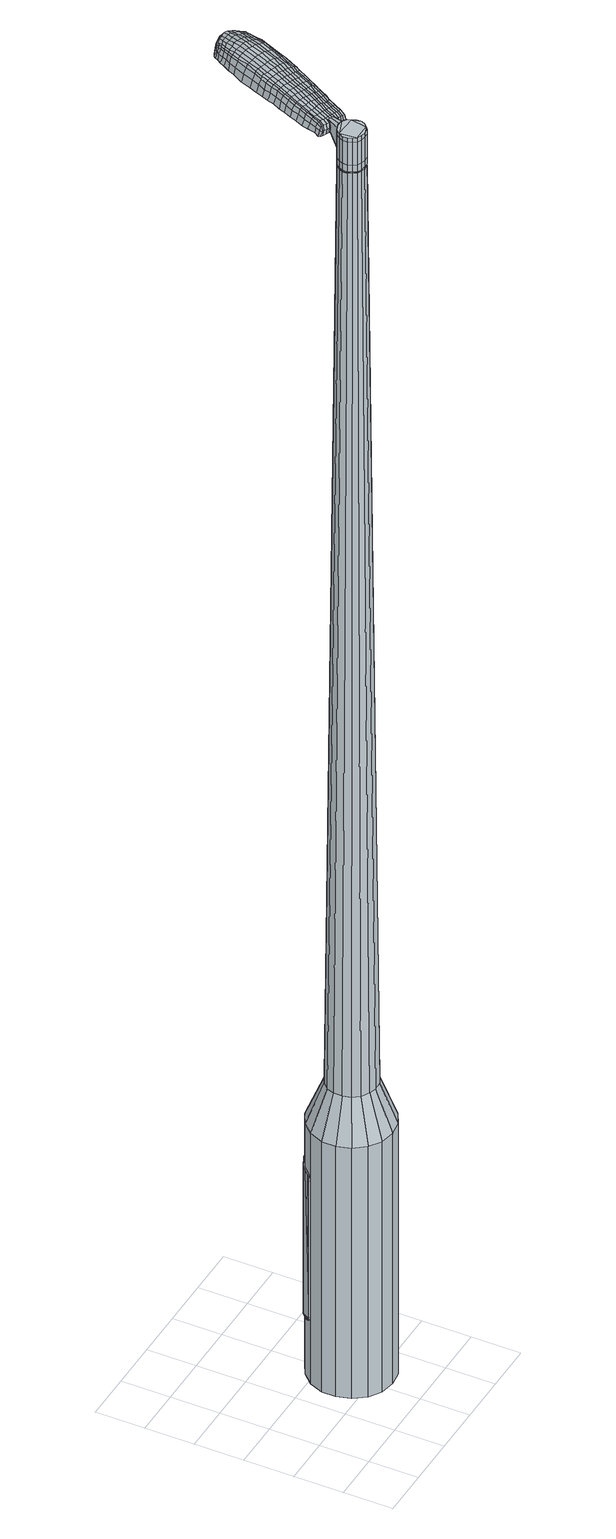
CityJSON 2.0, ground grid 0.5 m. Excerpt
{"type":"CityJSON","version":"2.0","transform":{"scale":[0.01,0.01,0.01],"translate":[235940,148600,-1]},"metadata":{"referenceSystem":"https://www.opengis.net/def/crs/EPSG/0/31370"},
"CityObjects":{
"object1":{"type":"GenericCityObject","attributes":{"cluster":144,"mean_distance_to_centroid":0.207,"new_centroid_x":235941.11,"new_centroid_y":148600.72,"mean_distance_to_camera":8.73,"H1":15.98,"H2":16.55,"Z_final":110.87,"cluster2":-1,"proj_x":235944.97,"proj_y":148602.32,"id_line":53011,"bearing_l":337.43,"distance":4.17,"orientation":"left","G_obj":67.43},"geometry":[{"type":"MultiSurface","lod":"2","boundaries":[[[0,1,2,3]],[[1,4,5,2]],[[4,6,7,5]],[[6,8,9,7]],[[8,10,11,9]],[[10,12,13,11]],[[12,14,15,13]],[[14,16,17,15]],[[16,18,19,17]],[[18,20,21,19]],[[20,22,23,21]],[[22,24,25,23]],[[24,26,27,25]],[[26,28,29,27]],[[28,30,31,29]],[[30,32,33,31]],[[32,34,35,33]],[[34,0,3,35]],[[36,37,38,39]],[[38,40,41,42]],[[41,43,42]],[[42,44,45,46]],[[45,47,46]],[[46,48,49,50]],[[49,51,50]],[[42,46,50,38]],[[50,52,39,38]],[[53,36,39]],[[2,5,7,35]],[[7,9,11,15]],[[11,13,15]],[[15,17,19,23]],[[19,21,23]],[[23,25,27,31]],[[27,29,31]],[[15,23,31,7]],[[31,33,35,7]],[[3,2,35]],[[1,0,54,55]],[[0,34,56,54]],[[34,32,57,56]],[[32,30,58,57]],[[30,28,59,58]],[[28,26,60,59]],[[26,24,61,60]],[[24,22,62,61]],[[22,20,63,62]],[[20,18,64,63]],[[18,16,65,64]],[[16,14,66,65]],[[14,12,67,66]],[[12,10,68,67]],[[10,8,69,68]],[[8,6,70,69]],[[6,4,71,70]],[[4,1,55,71]],[[55,54,72,73]],[[54,56,74,72]],[[56,57,75,74]],[[57,58,76,75]],[[58,59,77,76]],[[59,60,78,77]],[[60,61,79,78]],[[61,62,80,79]],[[62,63,81,80]],[[63,64,82,81]],[[64,65,83,82]],[[65,66,84,83]],[[66,67,85,84]],[[67,68,86,85]],[[68,69,87,86]],[[69,70,88,87]],[[70,71,89,88]],[[71,55,73,89]],[[90,91,92,93]],[[94,95,91,90]],[[75,96,95,94]],[[97,98,96,75]],[[99,100,98,97]],[[101,102,100,99]],[[103,104,102,101]],[[80,105,104,103]],[[106,107,105,80]],[[108,109,107,106]],[[83,110,109,108]],[[111,112,110,83]],[[113,114,112,111]],[[115,116,114,113]],[[117,118,116,115]],[[119,120,118,117]],[[89,121,120,119]],[[93,92,121,89]],[[122,123,124,125]],[[126,122,125,127]],[[128,126,127,129]],[[130,128,129,131]],[[132,130,131,133]],[[134,132,133,135]],[[136,134,135,137]],[[138,136,137,139]],[[140,138,139,141]],[[142,140,141,143]],[[144,142,143,145]],[[146,144,145,147]],[[148,146,147,149]],[[150,148,149,151]],[[152,150,151,153]],[[154,152,153,155]],[[73,72,90,93]],[[72,74,94,90]],[[74,75,94]],[[76,97,75]],[[76,77,99,97]],[[77,78,101,99]],[[78,79,103,101]],[[79,80,103]],[[81,106,80]],[[81,82,108,106]],[[82,83,108]],[[84,111,83]],[[84,85,113,111]],[[85,86,115,113]],[[86,87,117,115]],[[87,88,119,117]],[[88,89,119]],[[73,93,89]],[[156,157,92,91]],[[157,121,92]],[[158,120,121]],[[158,159,118,120]],[[159,160,116,118]],[[160,161,114,116]],[[161,162,112,114]],[[162,110,112]],[[163,109,110]],[[163,164,107,109]],[[164,105,107]],[[165,104,105]],[[165,166,102,104]],[[166,167,100,102]],[[167,168,98,100]],[[168,96,98]],[[169,95,96]],[[169,156,91,95]],[[39,52,154,170]],[[157,156,171,155]],[[53,39,170,123]],[[156,169,124,171]],[[36,53,123,122]],[[169,96,125,124]],[[37,36,122,126]],[[96,168,127,125]],[[38,37,126,128]],[[168,167,129,127]],[[40,38,128,130]],[[167,166,131,129]],[[41,40,130,132]],[[166,165,133,131]],[[43,41,132,134]],[[165,105,135,133]],[[42,43,134,136]],[[105,164,137,135]],[[44,42,136,138]],[[164,163,139,137]],[[45,44,138,140]],[[163,110,141,139]],[[47,45,140,142]],[[110,162,143,141]],[[46,47,142,144]],[[162,161,145,143]],[[48,46,144,146]],[[161,160,147,145]],[[49,48,146,148]],[[160,159,149,147]],[[51,49,148,150]],[[159,158,151,149]],[[50,51,150,152]],[[158,121,153,151]],[[52,50,152,154]],[[121,157,155,153]],[[154,155,172,173]],[[155,171,174,172]],[[171,124,175,174]],[[124,123,176,175]],[[123,170,177,176]],[[170,154,173,177]],[[178,179,180,181]],[[182,178,181,183]],[[178,182,184,185]],[[179,178,185,186]],[[187,188,189,190]],[[191,187,190,192]],[[187,191,193,194]],[[188,187,194,195]],[[196,197,198,199]],[[200,196,199,201]],[[196,200,202,203]],[[197,196,203,204]],[[205,206,207,208]],[[209,205,208,210]],[[205,209,211,212]],[[206,205,212,213]],[[214,215,216,217]],[[218,214,217,219]],[[214,218,220,221]],[[215,214,221,222]],[[223,224,225,226]],[[227,223,226,228]],[[223,227,229,230]],[[224,223,230,231]],[[232,233,234,235]],[[224,232,235,225]],[[232,224,231,236]],[[233,232,236,237]],[[238,239,240,241]],[[233,238,241,234]],[[238,233,237,242]],[[239,238,242,243]],[[244,182,183,245]],[[239,244,245,240]],[[244,239,243,246]],[[182,244,246,184]],[[247,248,249,250]],[[251,247,250,252]],[[247,251,253,254]],[[248,247,254,255]],[[256,257,258,259]],[[248,256,259,249]],[[256,248,255,260]],[[257,256,260,261]],[[262,263,264,265]],[[257,262,265,258]],[[262,257,261,266]],[[263,262,266,267]],[[268,269,270,271]],[[263,268,271,264]],[[268,263,267,272]],[[269,268,272,273]],[[274,179,186,275]],[[269,274,275,270]],[[274,269,273,276]],[[179,274,276,180]],[[277,278,279,280]],[[281,277,280,282]],[[277,281,283,284]],[[278,277,284,285]],[[286,287,288,289]],[[278,286,289,279]],[[286,278,285,290]],[[287,286,290,291]],[[292,293,294,295]],[[287,292,295,288]],[[292,287,291,296]],[[293,292,296,297]],[[298,191,192,299]],[[293,298,299,294]],[[298,293,297,300]],[[191,298,300,193]],[[301,302,303,304]],[[305,301,304,306]],[[301,305,307,308]],[[302,301,308,309]],[[310,311,312,313]],[[302,310,313,303]],[[310,302,309,314]],[[311,310,314,315]],[[316,317,318,319]],[[311,316,319,312]],[[316,311,315,320]],[[317,316,320,321]],[[322,323,324,325]],[[317,322,325,318]],[[322,317,321,326]],[[323,322,326,327]],[[328,188,195,329]],[[323,328,329,324]],[[328,323,327,330]],[[188,328,330,189]],[[331,217,216,332]],[[333,331,332,334]],[[331,333,335,336]],[[217,331,336,219]],[[337,333,334,338]],[[339,337,338,340]],[[337,339,341,342]],[[333,337,342,335]],[[343,339,340,344]],[[345,343,344,346]],[[343,345,347,348]],[[339,343,348,341]],[[349,345,346,350]],[[351,349,350,352]],[[349,351,353,354]],[[345,349,354,347]],[[355,351,352,356]],[[206,355,356,207]],[[355,206,213,357]],[[351,355,357,353]],[[358,359,204,203]],[[360,358,203,202]],[[358,360,361,362]],[[359,358,362,363]],[[364,365,363,362]],[[366,364,362,361]],[[364,366,367,368]],[[365,364,368,369]],[[370,371,369,368]],[[372,370,368,367]],[[370,372,373,374]],[[371,370,374,375]],[[376,377,375,374]],[[378,376,374,373]],[[376,378,211,209]],[[377,376,209,210]],[[379,380,381,382]],[[281,379,382,283]],[[379,281,282,383]],[[380,379,383,384]],[[385,200,201,386]],[[380,385,386,381]],[[385,380,384,387]],[[200,385,387,202]],[[388,389,390,391]],[[227,388,391,229]],[[388,227,228,392]],[[389,388,392,393]],[[394,395,396,397]],[[389,394,397,390]],[[394,389,393,398]],[[395,394,398,399]],[[400,197,204,401]],[[395,400,401,396]],[[400,395,399,402]],[[197,400,402,198]],[[403,404,405,406]],[[185,403,406,186]],[[403,185,184,407]],[[404,403,407,408]],[[409,410,411,412]],[[404,409,412,405]],[[409,404,408,413]],[[410,409,413,414]],[[415,208,207,416]],[[410,415,416,411]],[[415,410,414,417]],[[208,415,417,210]],[[418,419,420,421]],[[190,418,421,192]],[[418,190,189,422]],[[419,418,422,423]],[[424,212,211,425]],[[419,424,425,420]],[[424,419,423,426]],[[212,424,426,213]],[[427,428,429,430]],[[305,427,430,307]],[[427,305,306,431]],[[428,427,431,432]],[[433,218,219,434]],[[428,433,434,429]],[[433,428,432,435]],[[218,433,435,220]],[[436,437,438,439]],[[251,436,439,253]],[[436,251,252,440]],[[437,436,440,441]],[[442,443,444,445]],[[437,442,445,438]],[[442,437,441,446]],[[443,442,446,447]],[[448,215,222,449]],[[443,448,449,444]],[[448,443,447,450]],[[215,448,450,216]],[[451,452,441,440]],[[250,451,440,252]],[[451,250,249,453]],[[452,451,453,454]],[[455,456,447,446]],[[452,455,446,441]],[[455,452,454,457]],[[456,455,457,458]],[[459,332,216,450]],[[456,459,450,447]],[[459,456,458,460]],[[332,459,460,334]],[[461,462,463,464]],[[308,461,464,309]],[[461,308,307,430]],[[462,461,430,429]],[[465,336,335,466]],[[462,465,466,463]],[[465,462,429,434]],[[336,465,434,219]],[[467,468,454,453]],[[259,467,453,249]],[[467,259,258,469]],[[468,467,469,470]],[[471,472,458,457]],[[468,471,457,454]],[[471,468,470,473]],[[472,471,473,474]],[[475,338,334,460]],[[472,475,460,458]],[[475,472,474,476]],[[338,475,476,340]],[[477,478,479,480]],[[314,477,480,315]],[[477,314,309,464]],[[478,477,464,463]],[[481,342,341,482]],[[478,481,482,479]],[[481,478,463,466]],[[342,481,466,335]],[[483,484,470,469]],[[265,483,469,258]],[[483,265,264,485]],[[484,483,485,486]],[[487,488,474,473]],[[484,487,473,470]],[[487,484,486,489]],[[488,487,489,490]],[[491,344,340,476]],[[488,491,476,474]],[[491,488,490,492]],[[344,491,492,346]],[[493,494,495,496]],[[320,493,496,321]],[[493,320,315,480]],[[494,493,480,479]],[[497,348,347,498]],[[494,497,498,495]],[[497,494,479,482]],[[348,497,482,341]],[[499,500,486,485]],[[271,499,485,264]],[[499,271,270,501]],[[500,499,501,502]],[[503,504,490,489]],[[500,503,489,486]],[[503,500,502,505]],[[504,503,505,506]],[[507,350,346,492]],[[504,507,492,490]],[[507,504,506,508]],[[350,507,508,352]],[[509,510,511,512]],[[326,509,512,327]],[[509,326,321,496]],[[510,509,496,495]],[[513,354,353,514]],[[510,513,514,511]],[[513,510,495,498]],[[354,513,498,347]],[[515,516,502,501]],[[275,515,501,270]],[[515,275,186,406]],[[516,515,406,405]],[[517,518,506,505]],[[516,517,505,502]],[[517,516,405,412]],[[518,517,412,411]],[[519,356,352,508]],[[518,519,508,506]],[[519,518,411,416]],[[356,519,416,207]],[[520,521,423,422]],[[330,520,422,189]],[[520,330,327,512]],[[521,520,512,511]],[[522,357,213,426]],[[521,522,426,423]],[[522,521,511,514]],[[357,522,514,353]],[[523,524,384,383]],[[280,523,383,282]],[[523,280,279,525]],[[524,523,525,526]],[[527,360,202,387]],[[524,527,387,384]],[[527,524,526,528]],[[360,527,528,361]],[[529,530,531,532]],[[230,529,532,231]],[[529,230,229,391]],[[530,529,391,390]],[[533,534,535,536]],[[530,533,536,531]],[[533,530,390,397]],[[534,533,397,396]],[[537,359,363,538]],[[534,537,538,535]],[[537,534,396,401]],[[359,537,401,204]],[[539,540,526,525]],[[289,539,525,279]],[[539,289,288,541]],[[540,539,541,542]],[[543,366,361,528]],[[540,543,528,526]],[[543,540,542,544]],[[366,543,544,367]],[[545,546,547,548]],[[236,545,548,237]],[[545,236,231,532]],[[546,545,532,531]],[[549,550,551,552]],[[546,549,552,547]],[[549,546,531,536]],[[550,549,536,535]],[[553,365,369,554]],[[550,553,554,551]],[[553,550,535,538]],[[365,553,538,363]],[[555,556,542,541]],[[295,555,541,288]],[[555,295,294,557]],[[556,555,557,558]],[[559,372,367,544]],[[556,559,544,542]],[[559,556,558,560]],[[372,559,560,373]],[[561,562,563,564]],[[242,561,564,243]],[[561,242,237,548]],[[562,561,548,547]],[[565,566,567,568]],[[562,565,568,563]],[[565,562,547,552]],[[566,565,552,551]],[[569,371,375,570]],[[566,569,570,567]],[[569,566,551,554]],[[371,569,554,369]],[[571,572,558,557]],[[299,571,557,294]],[[571,299,192,421]],[[572,571,421,420]],[[573,378,373,560]],[[572,573,560,558]],[[573,572,420,425]],[[378,573,425,211]],[[574,575,408,407]],[[246,574,407,184]],[[574,246,243,564]],[[575,574,564,563]],[[576,577,414,413]],[[575,576,413,408]],[[576,575,563,568]],[[577,576,568,567]],[[578,377,210,417]],[[577,578,417,414]],[[578,577,567,570]],[[377,578,570,375]],[[579,580,581,582]],[[582,581,583,584]],[[585,583,581,586]],[[586,581,580,587]],[[588,589,590,591]],[[591,590,592,593]],[[594,592,590,595]],[[595,590,589,596]],[[597,598,599,600]],[[600,599,601,602]],[[603,601,599,604]],[[604,599,598,605]],[[606,607,608,609]],[[609,608,610,611]],[[612,610,608,613]],[[613,608,607,614]],[[615,616,617,618]],[[618,617,619,620]],[[621,619,617,622]],[[622,617,616,623]],[[624,625,626,627]],[[627,626,628,629]],[[630,628,626,631]],[[631,626,625,632]],[[633,634,635,636]],[[636,635,625,624]],[[632,625,635,637]],[[637,635,634,638]],[[639,640,641,642]],[[642,641,634,633]],[[638,634,641,643]],[[643,641,640,644]],[[584,583,645,646]],[[646,645,640,639]],[[644,640,645,647]],[[647,645,583,585]],[[648,649,650,651]],[[651,650,652,653]],[[654,652,650,655]],[[655,650,649,656]],[[657,658,659,660]],[[660,659,649,648]],[[656,649,659,661]],[[661,659,658,662]],[[663,664,665,666]],[[666,665,658,657]],[[662,658,665,667]],[[667,665,664,668]],[[669,670,671,672]],[[672,671,664,663]],[[668,664,671,673]],[[673,671,670,674]],[[587,580,675,676]],[[676,675,670,669]],[[674,670,675,677]],[[677,675,580,579]],[[678,679,680,681]],[[681,680,682,683]],[[684,682,680,685]],[[685,680,679,686]],[[687,688,689,690]],[[690,689,679,678]],[[686,679,689,691]],[[691,689,688,692]],[[693,694,695,696]],[[696,695,688,687]],[[692,688,695,697]],[[697,695,694,698]],[[593,592,699,700]],[[700,699,694,693]],[[698,694,699,701]],[[701,699,592,594]],[[702,703,704,705]],[[705,704,706,707]],[[708,706,704,709]],[[709,704,703,710]],[[711,712,713,714]],[[714,713,703,702]],[[710,703,713,715]],[[715,713,712,716]],[[717,718,719,720]],[[720,719,712,711]],[[716,712,719,721]],[[721,719,718,722]],[[723,724,725,726]],[[726,725,718,717]],[[722,718,725,727]],[[727,725,724,728]],[[596,589,729,730]],[[730,729,724,723]],[[728,724,729,731]],[[731,729,589,588]],[[615,618,732,733]],[[733,732,734,735]],[[736,734,732,737]],[[737,732,618,620]],[[735,734,738,739]],[[739,738,740,741]],[[742,740,738,743]],[[743,738,734,736]],[[741,740,744,745]],[[745,744,746,747]],[[748,746,744,749]],[[749,744,740,742]],[[747,746,750,751]],[[751,750,752,753]],[[754,752,750,755]],[[755,750,746,748]],[[753,752,756,757]],[[757,756,607,606]],[[614,607,756,758]],[[758,756,752,754]],[[605,759,760,604]],[[604,760,761,603]],[[762,761,760,763]],[[763,760,759,764]],[[764,765,766,763]],[[763,766,767,762]],[[768,767,766,769]],[[769,766,765,770]],[[770,771,772,769]],[[769,772,773,768]],[[774,773,772,775]],[[775,772,771,776]],[[776,777,778,775]],[[775,778,779,774]],[[612,779,778,610]],[[610,778,777,611]],[[780,781,782,783]],[[783,782,682,684]],[[683,682,782,784]],[[784,782,781,785]],[[602,601,786,787]],[[787,786,781,780]],[[785,781,786,788]],[[788,786,601,603]],[[789,790,791,792]],[[792,791,628,630]],[[629,628,791,793]],[[793,791,790,794]],[[795,796,797,798]],[[798,797,790,789]],[[794,790,797,799]],[[799,797,796,800]],[[605,598,801,802]],[[802,801,796,795]],[[800,796,801,803]],[[803,801,598,597]],[[804,805,806,807]],[[807,806,586,587]],[[585,586,806,808]],[[808,806,805,809]],[[810,811,812,813]],[[813,812,805,804]],[[809,805,812,814]],[[814,812,811,815]],[[606,609,816,817]],[[817,816,811,810]],[[815,811,816,818]],[[818,816,609,611]],[[819,820,821,822]],[[822,821,591,593]],[[588,591,821,823]],[[823,821,820,824]],[[612,613,825,826]],[[826,825,820,819]],[[824,820,825,827]],[[827,825,613,614]],[[828,829,830,831]],[[831,830,706,708]],[[707,706,830,832]],[[832,830,829,833]],[[620,619,834,835]],[[835,834,829,828]],[[833,829,834,836]],[[836,834,619,621]],[[837,838,839,654]],[[839,652,654]],[[653,652,839,840]],[[840,839,838,841]],[[842,843,844,845]],[[845,844,838,837]],[[841,838,844,846]],[[846,844,843,847]],[[623,616,848,849]],[[849,848,843,842]],[[847,843,848,850]],[[850,848,616,615]],[[841,851,852,840]],[[840,852,651,653]],[[648,651,852,853]],[[853,852,851,854]],[[847,855,856,846]],[[846,856,851,841]],[[854,851,856,857]],[[857,856,855,858]],[[615,733,859,850]],[[850,859,855,847]],[[858,855,859,860]],[[860,859,733,735]],[[861,862,863,864]],[[864,863,709,710]],[[708,709,863,831]],[[831,863,862,828]],[[736,737,865,866]],[[866,865,862,861]],[[828,862,865,835]],[[835,865,737,620]],[[854,867,868,853]],[[853,868,660,648]],[[657,660,868,869]],[[868,867,869]],[[858,870,871,857]],[[857,871,867,854]],[[869,867,871,872]],[[872,871,870,873]],[[735,739,874,860]],[[860,874,870,858]],[[873,870,874,875]],[[875,874,739,741]],[[876,877,878,879]],[[879,878,715,716]],[[710,715,878,864]],[[864,878,877,861]],[[742,743,880,881]],[[881,880,877,876]],[[861,877,880,866]],[[866,880,743,736]],[[882,883,869]],[[869,883,666,657]],[[663,666,883,884]],[[884,883,882,885]],[[873,886,887,872]],[[872,887,882,869]],[[885,882,887,888]],[[888,887,886,889]],[[741,745,890,875]],[[875,890,886,873]],[[889,886,890,891]],[[891,890,745,747]],[[892,893,894,895]],[[895,894,721,722]],[[716,721,894,879]],[[879,894,893,876]],[[748,749,896,897]],[[897,896,893,892]],[[876,893,896,881]],[[881,896,749,742]],[[885,898,899,884]],[[884,899,672,663]],[[669,672,899,900]],[[900,899,898,901]],[[889,902,903,888]],[[888,903,898,885]],[[901,898,903,904]],[[904,903,902,905]],[[747,751,906,891]],[[891,906,902,889]],[[905,902,906,907]],[[907,906,751,753]],[[908,909,910,911]],[[911,910,727,728]],[[722,727,910,895]],[[895,910,909,892]],[[754,755,912,913]],[[913,912,909,908]],[[892,909,912,897]],[[897,912,755,748]],[[901,914,915,900]],[[900,915,676,669]],[[587,676,915,807]],[[807,915,914,804]],[[905,916,917,904]],[[904,917,914,901]],[[804,914,917,813]],[[813,917,916,810]],[[753,757,918,907]],[[907,918,916,905]],[[810,916,918,817]],[[817,918,757,606]],[[824,919,920,823]],[[823,920,731,588]],[[728,731,920,911]],[[911,920,919,908]],[[614,758,921,827]],[[827,921,919,824]],[[908,919,921,913]],[[913,921,758,754]],[[785,922,923,784]],[[784,923,681,683]],[[678,681,923,924]],[[924,923,922,925]],[[603,761,926,788]],[[788,926,922,785]],[[925,922,926,927]],[[927,926,761,762]],[[928,929,930,931]],[[931,930,631,632]],[[630,631,930,792]],[[792,930,929,789]],[[932,933,934,935]],[[935,934,929,928]],[[789,929,934,798]],[[798,934,933,795]],[[764,759,936,937]],[[937,936,933,932]],[[795,933,936,802]],[[802,936,759,605]],[[925,938,939,924]],[[924,939,690,678]],[[687,690,939,940]],[[940,939,938,941]],[[762,767,942,927]],[[927,942,938,925]],[[941,938,942,943]],[[943,942,767,768]],[[944,945,946,947]],[[947,946,637,638]],[[632,637,946,931]],[[931,946,945,928]],[[948,949,950,951]],[[951,950,945,944]],[[928,945,950,935]],[[935,950,949,932]],[[770,765,952,953]],[[953,952,949,948]],[[932,949,952,937]],[[937,952,765,764]],[[941,954,955,940]],[[940,955,696,687]],[[693,696,955,956]],[[956,955,954,957]],[[768,773,958,943]],[[943,958,954,941]],[[957,954,958,959]],[[959,958,773,774]],[[960,961,962,963]],[[963,962,643,644]],[[638,643,962,947]],[[947,962,961,944]],[[964,965,966,967]],[[967,966,961,960]],[[944,961,966,951]],[[951,966,965,948]],[[776,771,968,969]],[[969,968,965,964]],[[948,965,968,953]],[[953,968,771,770]],[[957,970,971,956]],[[956,971,700,693]],[[593,700,971,822]],[[822,971,970,819]],[[774,779,972,959]],[[959,972,970,957]],[[819,970,972,826]],[[826,972,779,612]],[[809,973,974,808]],[[808,974,647,585]],[[644,647,974,963]],[[963,974,973,960]],[[815,975,976,814]],[[814,976,973,809]],[[960,973,976,967]],[[967,976,975,964]],[[611,777,977,818]],[[818,977,975,815]],[[964,975,977,969]],[[969,977,777,776]],[[579,582,181,180]],[[582,584,183,181]],[[594,595,194,193]],[[595,596,195,194]],[[597,600,199,198]],[[600,602,201,199]],[[621,622,221,220]],[[622,623,222,221]],[[624,627,226,225]],[[627,629,228,226]],[[633,636,235,234]],[[636,624,225,235]],[[639,642,241,240]],[[642,633,234,241]],[[584,646,245,183]],[[646,639,240,245]],[[654,655,254,253]],[[655,656,255,254]],[[656,661,260,255]],[[661,662,261,260]],[[662,667,266,261]],[[667,668,267,266]],[[668,673,272,267]],[[673,674,273,272]],[[674,677,276,273]],[[677,579,180,276]],[[684,685,284,283]],[[685,686,285,284]],[[686,691,290,285]],[[691,692,291,290]],[[692,697,296,291]],[[697,698,297,296]],[[698,701,300,297]],[[701,594,193,300]],[[702,705,304,303]],[[705,707,306,304]],[[711,714,313,312]],[[714,702,303,313]],[[717,720,319,318]],[[720,711,312,319]],[[723,726,325,324]],[[726,717,318,325]],[[596,730,329,195]],[[730,723,324,329]],[[780,783,382,381]],[[783,684,283,382]],[[602,787,386,201]],[[787,780,381,386]],[[629,793,392,228]],[[793,794,393,392]],[[794,799,398,393]],[[799,800,399,398]],[[800,803,402,399]],[[803,597,198,402]],[[707,832,431,306]],[[832,833,432,431]],[[833,836,435,432]],[[836,621,220,435]],[[837,654,439,438]],[[654,253,439]],[[842,845,445,444]],[[845,837,438,445]],[[623,849,449,222]],[[849,842,444,449]],[[978,979,980,981]],[[982,983,981,980]],[[984,985,986,987]],[[988,989,990,991]],[[979,992,993,980]],[[994,982,980,993]],[[995,984,987,996]],[[997,998,989,988]],[[992,999,1000,993]],[[1000,1001,994,993]],[[1002,995,996,1003]],[[1004,998,997,1005]],[[999,1006,1007,1000]],[[1007,1008,1001,1000]],[[1009,1002,1003,1010]],[[1011,1004,1005,1012]],[[1013,1014,1015,1016]],[[1017,1018,1014,1013]],[[1017,1019,1020,1018]],[[1019,1021,1022,1020]],[[1023,1024,1025,1026]],[[1027,1028,1024,1023]],[[1029,1030,1028,1027]],[[1031,1032,1030,1029]],[[1026,1015,1014,1023]],[[1023,1014,1018,1027]],[[1018,1020,1029,1027]],[[1020,1022,1031,1029]],[[987,986,983,982]],[[996,987,982,994]],[[1001,1003,996,994]],[[1008,1010,1003,1001]],[[988,991,985,984]],[[997,988,984,995]],[[1005,997,995,1002]],[[1012,1005,1002,1009]],[[989,1013,1016,990]],[[998,1017,1013,989]],[[1019,1017,998,1004]],[[1021,1019,1004,1011]],[[1033,1034,1035,1036]],[[1035,1037,1038,1039]],[[1035,1039,1040,1041]],[[1035,1041,1036]],[[1042,1033,1036,1043]],[[1044,1043,1036,1045]],[[1046,1045,1036]],[[1047,1035,1034,1048]],[[1049,1047,1048,1050]],[[1051,1049,1050,1052]],[[1053,1051,1052,1054]],[[1055,1053,1054,1056]],[[1056,1057,1058,1059]],[[1056,1059,1060,1061]],[[1056,1061,1062,1063]],[[1062,1064,1065,1066]],[[1062,1066,1067,1068]],[[1062,1068,1063]],[[1056,1063,1055]],[[1069,1070,1034,1033]],[[1071,1072,1037,1035]],[[1073,1074,1046,1036]],[[1070,1075,1048,1034]],[[1076,1071,1035,1047]],[[1075,1077,1050,1048]],[[1078,1076,1047,1049]],[[1077,1079,1052,1050]],[[1080,1078,1049,1051]],[[1079,1081,1054,1052]],[[1082,1080,1051,1053]],[[1081,1083,1056,1054]],[[1084,1082,1053,1055]],[[1083,1085,1057,1056]],[[1086,1087,1064,1062]],[[1088,1084,1055,1063]],[[1058,1057,1085,1089]],[[1059,1058,1089,1090]],[[1060,1059,1090,1091]],[[1061,1060,1091,1092]],[[1062,1061,1092,1086]],[[1093,1069,1033,1042]],[[1094,1093,1042,1043]],[[1095,1094,1043,1044]],[[1096,1095,1044,1045]],[[1074,1096,1045,1046]],[[1038,1037,1072,1097]],[[1065,1064,1087,1098]],[[1039,1038,1097,1099]],[[1040,1039,1099,1100]],[[1041,1040,1100,1101]],[[1036,1041,1101,1073]],[[1066,1065,1098,1102]],[[1067,1066,1102,1103]],[[1068,1067,1103,1104]],[[1063,1068,1104,1088]]]}]}
},
"vertices":[
[127,113,384],[139,105,384],[139,105,96],[127,113,96],[148,94,384],[148,94,96],[153,80,384],[153,80,96],[152,65,384],[152,65,96],[146,51,384],[146,51,96],[136,41,384],[136,41,96],[123,34,384],[123,34,96],[109,32,384],[109,32,96],[94,35,384],[94,35,96],[82,43,384],[82,43,96],[73,55,384],[73,55,96],[69,69,384],[69,69,96],[69,83,384],[69,83,96],[75,97,384],[75,97,96],[85,108,384],[85,108,96],[98,115,384],[98,115,96],[112,117,384],[112,117,96],[107,87,1524],[102,85,1524],[99,81,1524],[116,87,1524],[97,77,1524],[97,72,1524],[101,64,1524],[99,68,1524],[105,62,1524],[110,61,1524],[119,64,1524],[115,61,1524],[122,67,1524],[124,71,1524],[122,80,1524],[124,76,1524],[120,84,1524],[111,88,1524],[120,97,429],[128,93,429],[112,99,429],[103,98,429],[95,94,429],[89,88,429],[86,80,429],[86,71,429],[88,63,429],[93,56,429],[101,51,429],[109,49,429],[118,50,429],[126,54,429],[132,61,429],[135,69,429],[136,77,429],[133,86,429],[116,87,1483],[120,84,1483],[111,88,1483],[107,87,1483],[102,85,1483],[99,81,1483],[97,77,1483],[97,72,1483],[99,68,1483],[101,64,1483],[105,62,1483],[110,61,1483],[115,61,1483],[119,64,1483],[122,67,1483],[124,71,1483],[124,76,1483],[122,80,1483],[115,86,1483],[115,86,1485],[119,84,1485],[119,84,1483],[111,87,1483],[111,87,1485],[107,87,1485],[103,84,1483],[103,84,1485],[100,81,1483],[100,81,1485],[98,77,1483],[98,77,1485],[98,73,1483],[98,73,1485],[99,68,1485],[102,65,1483],[102,65,1485],[106,62,1483],[106,62,1485],[110,61,1485],[114,62,1483],[114,62,1485],[118,64,1483],[118,64,1485],[121,67,1483],[121,67,1485],[123,71,1483],[123,71,1485],[123,76,1483],[123,76,1485],[122,80,1485],[107,87,1519],[111,88,1519],[111,88,1493],[107,87,1493],[102,85,1519],[102,85,1493],[99,81,1519],[99,81,1493],[97,77,1519],[97,77,1493],[97,72,1519],[97,72,1493],[99,68,1519],[99,68,1493],[101,64,1519],[101,64,1493],[105,62,1519],[105,62,1493],[110,61,1519],[110,61,1493],[115,61,1519],[115,61,1493],[119,64,1519],[119,64,1493],[122,67,1519],[122,67,1493],[124,71,1519],[124,71,1493],[124,76,1519],[124,76,1493],[122,80,1519],[122,80,1493],[120,84,1519],[120,84,1493],[116,87,1485],[120,84,1485],[124,76,1485],[124,71,1485],[122,67,1485],[119,64,1485],[115,61,1485],[105,62,1485],[101,64,1485],[97,72,1485],[97,77,1485],[99,81,1485],[102,85,1485],[111,88,1485],[116,87,1519],[116,87,1493],[126,103,1513],[126,103,1518],[123,104,1513],[120,105,1513],[120,105,1518],[123,104,1518],[169,165,1519],[166,158,1518],[168,159,1509],[171,165,1510],[173,173,1519],[175,173,1510],[171,172,1526],[168,165,1525],[165,158,1525],[134,180,1519],[131,173,1518],[132,172,1525],[135,178,1525],[137,188,1519],[138,186,1526],[136,190,1510],[133,182,1510],[131,175,1509],[178,241,1519],[182,239,1519],[182,240,1513],[179,242,1513],[174,241,1519],[174,242,1513],[174,240,1524],[178,239,1524],[181,238,1524],[150,172,1530],[147,166,1529],[150,164,1529],[153,171,1530],[153,181,1531],[156,180,1531],[150,182,1530],[146,174,1530],[144,167,1529],[119,98,1512],[122,97,1512],[122,98,1517],[120,99,1517],[116,99,1512],[117,100,1517],[116,100,1506],[119,99,1506],[122,98,1506],[191,220,1519],[190,217,1519],[192,217,1512],[192,220,1512],[191,222,1518],[193,223,1512],[190,222,1522],[190,220,1523],[189,217,1524],[189,212,1519],[187,207,1519],[189,207,1512],[190,213,1512],[187,212,1524],[185,207,1525],[185,201,1519],[182,194,1519],[184,195,1511],[187,202,1511],[183,201,1526],[180,194,1526],[178,183,1519],[179,184,1510],[176,183,1526],[137,98,1513],[141,105,1513],[139,105,1518],[136,98,1517],[134,93,1512],[134,95,1516],[136,94,1506],[139,99,1507],[142,106,1507],[144,112,1514],[147,119,1515],[146,118,1520],[142,112,1519],[145,112,1507],[149,119,1507],[150,125,1515],[154,132,1516],[152,132,1522],[149,125,1521],[152,126,1508],[155,133,1508],[157,139,1517],[160,145,1517],[158,145,1524],[155,138,1523],[159,139,1508],[162,146,1509],[163,152,1518],[161,152,1524],[165,152,1509],[158,234,1519],[156,232,1519],[158,231,1524],[159,234,1523],[160,236,1518],[160,236,1522],[159,238,1512],[157,236,1512],[156,233,1512],[154,227,1519],[152,222,1519],[153,221,1525],[155,226,1524],[153,229,1512],[151,224,1512],[149,217,1519],[146,210,1519],[147,208,1526],[150,216,1526],[148,218,1511],[145,211,1511],[141,199,1519],[142,197,1526],[140,201,1510],[109,110,1513],[112,117,1513],[111,119,1507],[109,111,1507],[108,105,1512],[107,106,1506],[109,105,1516],[110,109,1517],[113,116,1518],[114,124,1514],[117,131,1515],[116,133,1507],[113,126,1507],[115,123,1519],[118,130,1520],[119,139,1515],[122,146,1516],[121,147,1508],[118,140,1508],[120,137,1521],[123,144,1522],[124,153,1517],[127,159,1517],[126,161,1509],[123,154,1508],[125,151,1523],[128,158,1524],[129,166,1518],[128,168,1509],[130,165,1524],[122,104,1519],[124,103,1519],[125,111,1520],[127,110,1520],[122,112,1520],[119,105,1519],[127,118,1522],[130,117,1522],[130,125,1523],[133,123,1523],[127,126,1523],[125,119,1521],[133,131,1524],[136,130,1524],[136,138,1525],[139,137,1525],[133,140,1525],[130,133,1524],[139,145,1526],[141,144,1526],[141,152,1527],[144,151,1527],[138,153,1527],[136,146,1526],[144,159,1528],[147,158,1528],[141,160,1528],[176,237,1527],[180,235,1527],[172,237,1526],[171,233,1527],[175,232,1528],[178,231,1528],[172,227,1529],[176,225,1529],[168,227,1528],[165,221,1530],[169,220,1530],[173,218,1530],[167,213,1531],[170,212,1531],[163,214,1530],[159,206,1531],[163,205,1531],[166,203,1531],[158,193,1531],[162,191,1531],[154,194,1531],[161,238,1518],[164,239,1519],[164,240,1513],[161,239,1513],[162,237,1523],[164,238,1523],[169,241,1519],[169,242,1513],[169,239,1524],[191,225,1518],[190,228,1518],[189,226,1523],[190,224,1523],[192,225,1513],[192,228,1513],[189,231,1519],[187,234,1519],[186,233,1524],[188,230,1523],[190,232,1513],[188,235,1513],[185,237,1519],[184,236,1524],[185,238,1513],[166,165,1528],[164,166,1528],[161,159,1528],[163,158,1527],[170,173,1528],[168,174,1529],[162,167,1529],[159,168,1530],[156,162,1529],[159,160,1528],[166,175,1529],[163,177,1530],[156,170,1530],[153,163,1529],[160,178,1531],[136,178,1528],[138,177,1529],[142,185,1529],[139,186,1528],[134,171,1527],[136,170,1528],[142,175,1529],[145,184,1530],[140,169,1528],[108,102,1512],[110,102,1512],[111,103,1517],[109,103,1517],[108,104,1506],[109,103,1506],[113,100,1512],[114,101,1517],[113,101,1506],[133,92,1512],[131,93,1512],[132,93,1506],[134,93,1506],[133,93,1517],[131,94,1517],[129,94,1512],[126,95,1512],[127,95,1506],[130,94,1506],[129,95,1517],[127,96,1517],[124,96,1512],[125,96,1506],[124,97,1517],[135,98,1519],[133,99,1519],[138,105,1520],[136,106,1520],[131,100,1519],[129,101,1519],[134,107,1520],[132,108,1520],[126,102,1519],[129,109,1520],[111,108,1519],[113,108,1519],[115,115,1520],[114,115,1520],[116,106,1519],[118,113,1520],[141,112,1521],[139,113,1521],[144,119,1522],[143,119,1522],[137,113,1521],[135,115,1521],[140,120,1522],[138,121,1523],[132,116,1522],[135,122,1523],[116,122,1521],[118,122,1521],[121,129,1522],[119,129,1522],[121,120,1521],[124,127,1522],[147,125,1523],[146,126,1523],[151,132,1524],[149,133,1524],[143,127,1523],[141,128,1524],[147,134,1525],[144,135,1525],[138,129,1524],[141,136,1525],[121,136,1523],[123,136,1523],[126,143,1524],[124,143,1524],[126,134,1524],[129,141,1525],[154,139,1525],[152,139,1525],[157,145,1526],[155,146,1526],[150,140,1526],[147,142,1526],[153,147,1527],[150,148,1527],[144,143,1526],[147,150,1527],[126,150,1525],[128,149,1525],[131,156,1526],[129,157,1526],[132,148,1526],[134,155,1527],[160,152,1527],[158,153,1527],[156,154,1527],[153,155,1528],[150,156,1528],[131,164,1527],[133,163,1527],[137,162,1528],[161,234,1525],[163,236,1525],[159,231,1526],[162,232,1526],[168,237,1526],[166,233,1527],[189,222,1525],[188,224,1525],[187,221,1526],[188,218,1525],[187,227,1525],[185,230,1526],[184,226,1527],[186,223,1526],[183,233,1526],[181,229,1527],[157,227,1526],[159,227,1527],[154,221,1527],[156,221,1528],[163,228,1528],[161,221,1529],[186,214,1526],[185,216,1527],[183,210,1528],[184,208,1527],[184,218,1527],[182,221,1528],[179,214,1529],[181,212,1528],[179,223,1528],[176,216,1530],[151,215,1528],[154,215,1529],[148,208,1528],[151,208,1529],[158,215,1529],[155,207,1530],[182,202,1528],[181,204,1528],[178,196,1529],[179,195,1528],[179,206,1529],[176,208,1530],[173,200,1530],[176,198,1530],[173,210,1530],[170,202,1531],[144,197,1529],[146,196,1529],[150,195,1530],[174,184,1528],[173,185,1529],[171,186,1530],[168,188,1530],[165,190,1531],[166,160,1509],[165,159,1518],[168,166,1518],[170,166,1509],[171,173,1519],[173,174,1510],[169,173,1525],[166,165,1525],[163,159,1525],[134,171,1525],[133,173,1518],[136,179,1518],[137,178,1525],[139,187,1519],[140,186,1525],[138,189,1510],[135,181,1509],[132,174,1509],[181,238,1513],[181,237,1519],[178,239,1519],[178,240,1513],[174,239,1519],[174,240,1513],[173,238,1524],[177,237,1524],[180,236,1524],[150,165,1528],[147,166,1528],[150,173,1529],[153,171,1529],[154,181,1529],[156,180,1529],[150,182,1529],[147,174,1529],[144,167,1528],[123,100,1516],[122,99,1512],[120,100,1512],[120,101,1516],[117,101,1512],[118,102,1516],[117,102,1506],[120,101,1506],[123,100,1506],[190,218,1512],[188,217,1519],[189,220,1518],[190,221,1512],[189,222,1518],[191,223,1512],[188,222,1522],[188,220,1523],[187,217,1523],[187,208,1512],[185,207,1519],[187,213,1519],[188,213,1512],[185,213,1524],[184,207,1525],[182,195,1511],[180,195,1519],[183,202,1519],[185,202,1511],[181,202,1525],[179,195,1526],[176,184,1519],[178,185,1510],[174,184,1526],[137,106,1518],[139,106,1513],[135,99,1513],[134,99,1517],[133,95,1512],[133,96,1515],[134,95,1506],[137,100,1506],[140,107,1507],[144,119,1520],[145,120,1514],[142,113,1514],[141,113,1519],[144,113,1507],[147,120,1507],[150,133,1522],[152,133,1516],[149,126,1515],[147,126,1521],[150,127,1508],[154,134,1508],[157,146,1523],[158,146,1517],[155,140,1516],[154,139,1522],[157,140,1508],[160,147,1508],[161,153,1517],[160,153,1524],[163,153,1509],[159,230,1523],[158,231,1519],[160,233,1518],[161,233,1523],[161,235,1518],[161,234,1522],[160,236,1512],[159,235,1512],[157,232,1512],[154,220,1525],[153,221,1519],[156,226,1519],[157,225,1524],[155,228,1512],[152,223,1512],[149,207,1526],[148,209,1519],[151,216,1519],[152,215,1525],[150,218,1511],[147,210,1511],[143,198,1519],[144,197,1526],[142,200,1510],[113,118,1507],[114,117,1513],[111,110,1513],[111,111,1506],[110,105,1512],[109,106,1506],[111,105,1515],[112,109,1517],[114,116,1518],[118,132,1507],[119,131,1514],[116,124,1514],[115,125,1507],[117,123,1519],[119,130,1520],[123,147,1508],[123,145,1516],[121,138,1515],[120,140,1508],[122,137,1521],[124,144,1522],[127,161,1508],[128,159,1517],[126,152,1516],[125,154,1508],[127,151,1522],[129,158,1523],[131,166,1517],[130,168,1509],[132,164,1524],[122,105,1518],[124,104,1518],[125,111,1519],[127,110,1519],[122,112,1519],[119,106,1518],[128,118,1520],[130,117,1520],[130,125,1521],[133,124,1521],[128,126,1521],[125,119,1520],[133,132,1523],[136,131,1523],[136,139,1524],[139,138,1524],[133,140,1524],[130,133,1523],[139,146,1525],[142,145,1525],[142,152,1526],[144,151,1526],[139,154,1526],[136,147,1525],[145,159,1527],[147,158,1527],[141,161,1527],[179,234,1526],[176,235,1526],[173,236,1525],[171,232,1526],[175,232,1526],[178,230,1526],[175,225,1528],[172,226,1528],[168,227,1527],[166,220,1528],[169,219,1529],[173,218,1529],[170,211,1530],[167,213,1530],[163,214,1529],[160,206,1530],[163,204,1530],[166,203,1530],[161,191,1530],[158,193,1530],[155,194,1530],[164,238,1513],[165,237,1518],[162,236,1518],[162,237,1512],[163,235,1523],[165,236,1523],[169,239,1519],[169,239,1513],[169,237,1523],[187,226,1523],[189,227,1518],[189,224,1518],[188,223,1523],[190,225,1512],[190,227,1512],[185,232,1523],[186,233,1519],[187,230,1519],[186,229,1523],[188,230,1513],[186,234,1513],[183,235,1519],[183,234,1524],[184,236,1513],[161,160,1527],[164,166,1527],[165,166,1527],[162,159,1526],[168,173,1527],[167,174,1528],[156,162,1528],[159,169,1528],[161,167,1528],[159,161,1527],[165,176,1528],[162,177,1529],[156,170,1529],[153,164,1528],[159,178,1529],[142,185,1528],[139,177,1527],[138,177,1527],[141,185,1527],[135,171,1526],[137,170,1527],[143,175,1528],[146,184,1528],[140,169,1527],[112,104,1516],[111,104,1512],[110,104,1512],[111,105,1516],[109,105,1506],[110,105,1506],[114,102,1512],[115,103,1516],[114,103,1506],[133,95,1506],[132,95,1512],[133,94,1512],[132,95,1516],[132,96,1516],[128,97,1506],[127,97,1512],[130,96,1512],[131,96,1506],[130,97,1516],[127,98,1516],[125,98,1512],[125,99,1506],[125,99,1516],[133,100,1518],[134,100,1518],[137,106,1519],[136,106,1519],[129,102,1518],[131,101,1518],[134,107,1519],[132,108,1519],[127,103,1518],[129,109,1519],[116,115,1519],[113,108,1518],[112,109,1518],[115,115,1519],[116,107,1518],[119,114,1519],[139,113,1520],[140,113,1520],[143,120,1521],[135,115,1520],[137,114,1520],[140,121,1521],[138,122,1521],[132,116,1520],[135,123,1521],[121,129,1521],[118,122,1520],[117,122,1520],[120,129,1521],[122,121,1520],[124,128,1521],[146,127,1522],[146,126,1522],[150,133,1523],[149,133,1523],[141,129,1522],[143,128,1522],[146,134,1523],[144,135,1524],[138,130,1523],[141,137,1524],[126,143,1523],[124,136,1522],[123,136,1522],[125,143,1523],[127,135,1522],[130,142,1523],[152,140,1524],[153,140,1524],[156,146,1525],[155,147,1525],[147,142,1525],[150,141,1524],[153,148,1525],[150,149,1526],[144,143,1525],[147,150,1526],[131,157,1525],[129,150,1524],[128,150,1524],[130,157,1525],[132,148,1524],[135,155,1525],[158,153,1526],[159,153,1526],[153,156,1527],[156,154,1526],[150,157,1527],[134,163,1526],[133,164,1526],[138,162,1526],[164,234,1524],[162,233,1524],[160,230,1525],[162,231,1525],[168,235,1525],[166,232,1525],[186,220,1525],[187,224,1524],[187,222,1524],[186,218,1525],[183,226,1526],[184,230,1525],[186,227,1524],[185,223,1525],[182,232,1525],[180,228,1526],[160,226,1526],[158,226,1526],[155,220,1526],[157,221,1527],[164,227,1526],[161,221,1527],[182,210,1527],[184,215,1526],[185,214,1526],[183,208,1526],[178,214,1528],[181,220,1527],[183,218,1526],[180,212,1527],[178,223,1527],[176,216,1528],[154,215,1527],[153,215,1527],[149,207,1527],[151,207,1528],[158,214,1528],[155,207,1529],[177,196,1528],[180,204,1527],[181,202,1527],[178,195,1527],[172,200,1529],[176,208,1529],[178,206,1528],[175,198,1528],[173,210,1529],[169,202,1530],[147,196,1528],[145,196,1528],[151,195,1529],[172,185,1528],[173,184,1528],[167,188,1529],[170,187,1529],[164,190,1530],[134,95,1508],[128,97,1508],[141,127,1509],[149,124,1509],[150,147,1510],[158,143,1510],[166,183,1512],[175,179,1512],[168,163,1511],[159,166,1511],[173,200,1513],[178,212,1514],[186,209,1514],[182,196,1513],[122,100,1508],[134,130,1509],[142,150,1510],[158,187,1512],[151,170,1511],[164,203,1513],[170,216,1514],[115,103,1508],[127,133,1509],[134,153,1510],[149,190,1512],[142,173,1511],[161,219,1514],[156,207,1513],[109,105,1508],[120,136,1509],[126,157,1510],[140,194,1512],[133,177,1511],[153,222,1514],[147,210,1513],[183,225,1514],[183,230,1514],[190,227,1514],[190,222,1514],[175,228,1514],[177,232,1514],[167,231,1514],[170,235,1514],[159,234,1514],[164,238,1514],[182,235,1515],[181,239,1515],[182,239,1515],[187,233,1515],[178,237,1515],[180,240,1515],[174,238,1515],[179,240,1515],[170,240,1515],[178,240,1515],[82,107,334],[85,110,334],[85,110,165],[75,99,171],[82,107,165],[79,104,165],[77,102,166],[76,100,167],[75,99,169],[79,104,334],[77,102,333],[76,100,332],[75,99,331],[75,99,328],[98,116,165],[98,116,334],[113,118,165],[113,118,334],[127,114,165],[127,114,334],[140,106,165],[140,106,334],[149,95,165],[149,95,334],[151,91,334],[152,87,334],[153,84,333],[153,82,332],[154,81,331],[154,81,328],[151,91,165],[154,81,171],[154,81,169],[153,82,167],[153,84,166],[152,87,165],[84,105,334],[87,107,334],[87,107,165],[84,105,165],[77,97,171],[77,97,328],[99,113,334],[99,113,165],[113,115,334],[113,115,165],[126,112,334],[126,112,165],[138,104,334],[138,104,165],[147,94,334],[147,94,165],[148,90,334],[151,80,328],[151,80,171],[148,90,165],[149,86,334],[150,84,333],[151,82,332],[151,81,331],[82,102,334],[80,100,333],[78,98,332],[77,97,331],[82,102,165],[151,81,169],[80,100,166],[78,98,167],[77,97,169],[151,82,167],[150,84,166],[149,86,165]
]}
